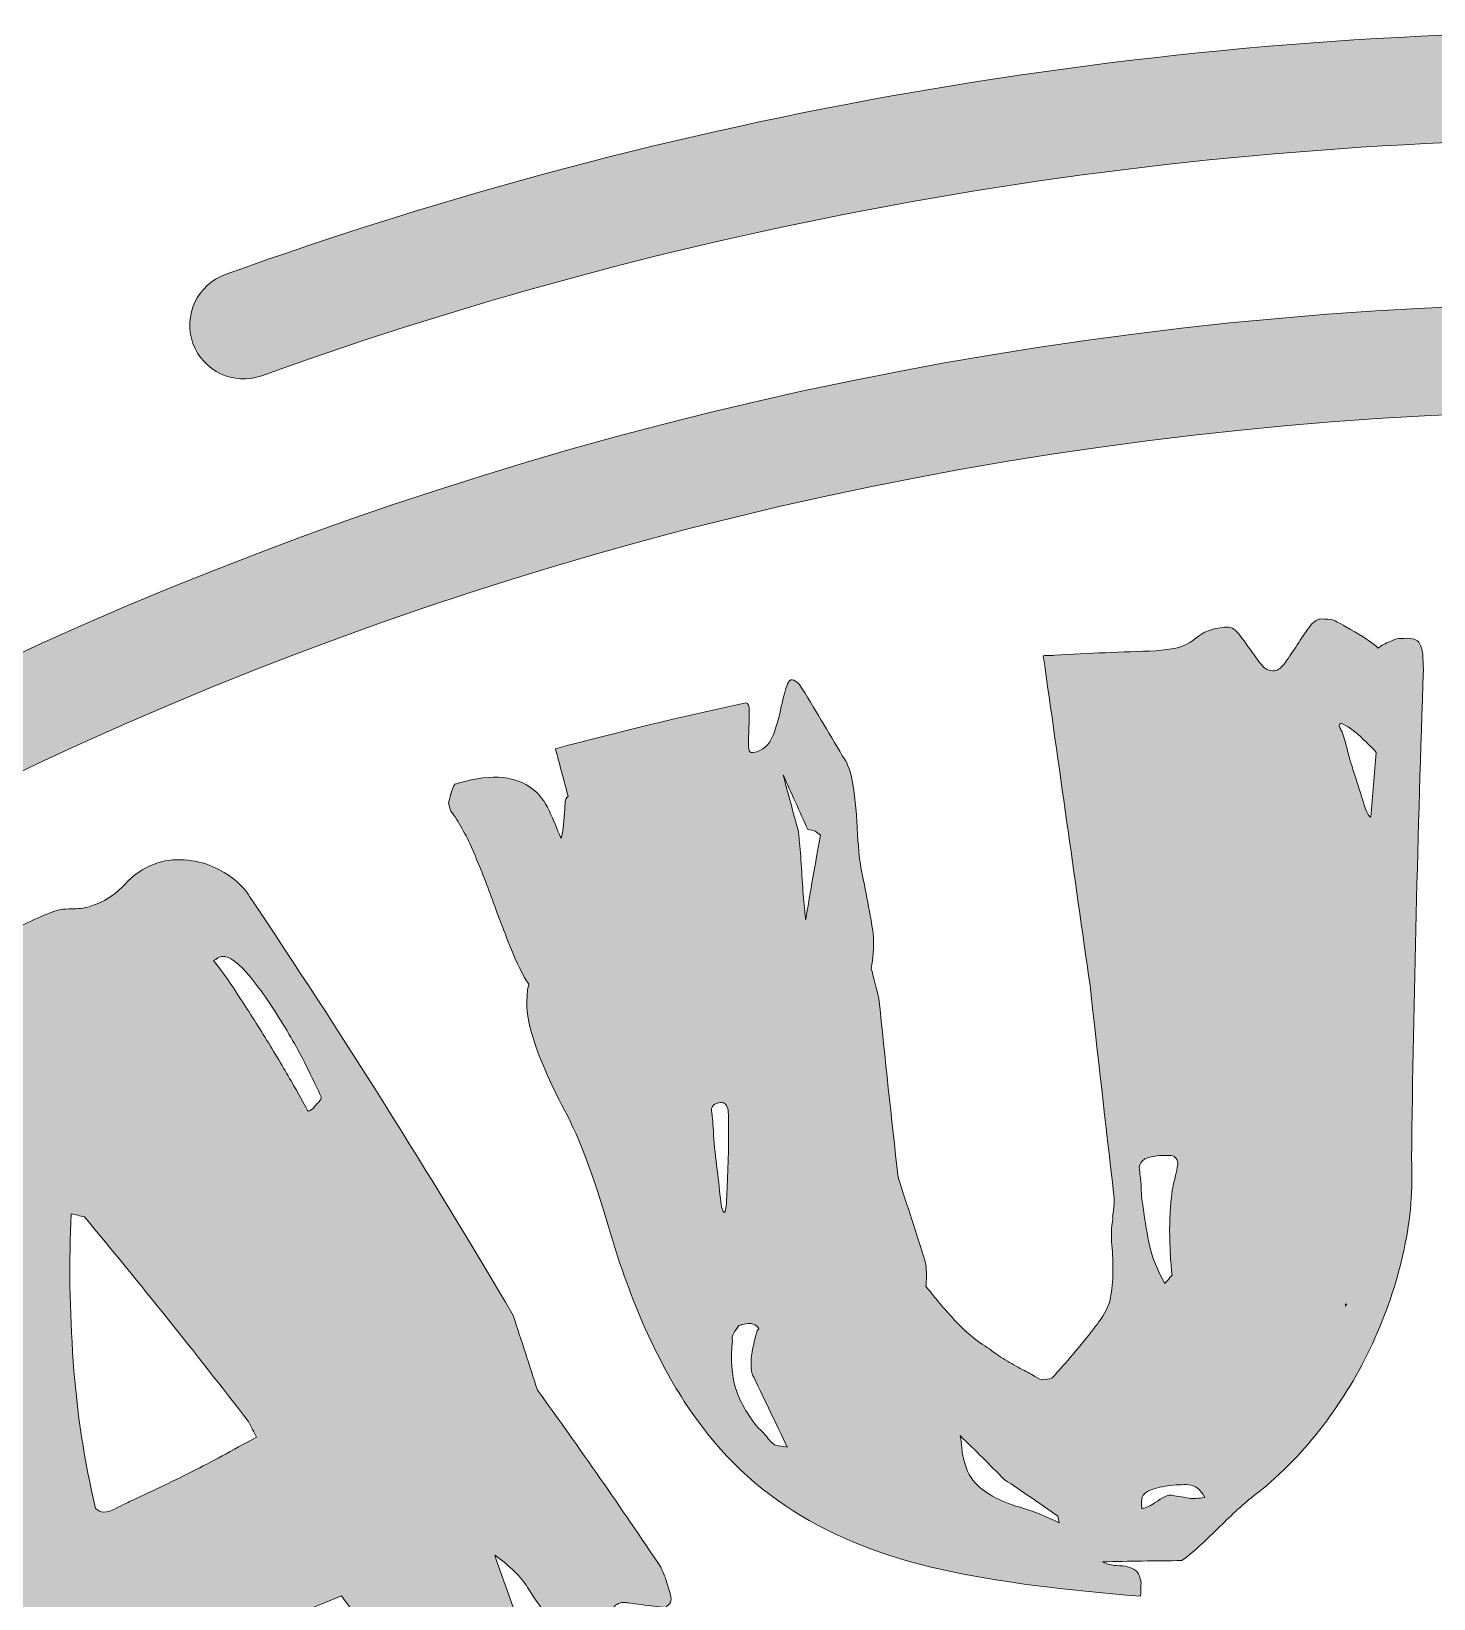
# Model space of a CAD drawing. Extents: x 15 to 185, y -185 to -15.
# Drawn here: x 67.31 to 96.12, y -47.59 to -15.4 of the extents above; entities that cross this region are included whole.
import ezdxf

# ---------------------------------------------------------------- set-up
doc = ezdxf.new("R2010")
doc.units = 0
doc.header["$MEASUREMENT"] = 0
doc.layers.add('Layer 1', color=7, linetype='Continuous', lineweight=0)

# ---------------------------------------------------------------- blocks, each defined once
blk = doc.blocks.new('Block_3')
at = {"layer": 'Layer 1', "true_color": 0x000000, "transparency": 33554687}
h = blk.add_hatch(color=18, dxfattribs=at)
h.dxf.hatch_style = 2
edge = h.paths.add_edge_path()
edge.add_spline(control_points=[(128.331, -22.541), (128.207, -22.541), (128.08, -22.519), (127.956, -22.475), (119.008, -19.248), (109.602, -17.612), (100.001, -17.612), (90.399, -17.612), (80.994, -19.248), (72.044, -22.475), (71.466, -22.679), (70.837, -22.384), (70.63, -21.811), (70.423, -21.236), (70.72, -20.604), (71.294, -20.397), (80.485, -17.083), (90.144, -15.403), (100.001, -15.403), (109.859, -15.403), (119.516, -17.083), (128.706, -20.397), (129.28, -20.604), (129.577, -21.236), (129.37, -21.811), (129.207, -22.261), (128.783, -22.541), (128.331, -22.541)], knot_values=[0, 0, 0, 0, 1, 1, 1, 2, 2, 2, 3, 3, 3, 4, 4, 4, 5, 5, 5, 6, 6, 6, 7, 7, 7, 8, 8, 8, 9, 9, 9, 9], degree=3, periodic=0)
at = {"layer": 'Layer 1'}
blk.add_open_spline([(128.331, -22.541), (128.207, -22.541), (128.08, -22.519), (127.956, -22.475), (119.008, -19.248), (109.602, -17.612), (100.001, -17.612), (90.399, -17.612), (80.994, -19.248), (72.044, -22.475), (71.466, -22.679), (70.837, -22.384), (70.63, -21.811), (70.423, -21.236), (70.72, -20.604), (71.294, -20.397), (80.485, -17.083), (90.144, -15.403), (100.001, -15.403), (109.859, -15.403), (119.516, -17.083), (128.706, -20.397), (129.28, -20.604), (129.577, -21.236), (129.37, -21.811), (129.207, -22.261), (128.783, -22.541), (128.331, -22.541)], degree=3, knots=[0, 0, 0, 0, 1, 1, 1, 2, 2, 2, 3, 3, 3, 4, 4, 4, 5, 5, 5, 6, 6, 6, 7, 7, 7, 8, 8, 8, 9, 9, 9, 9], dxfattribs=at)
blk = doc.blocks.new('Block_2')
at = {"layer": 'Layer 1'}
blk.add_blockref('Block_3', (0, 0), dxfattribs=at)
blk = doc.blocks.new('Block_1')
at = {"layer": 'Layer 1', "true_color": 0x000000, "transparency": 33554687}
h = blk.add_hatch(color=18, dxfattribs=at)
h.dxf.hatch_style = 2
edge = h.paths.add_edge_path()
edge.add_spline(control_points=[(100.001, -23.193), (57.647, -23.193), (23.191, -57.649), (23.191, -100.001), (23.191, -142.353), (57.647, -176.809), (100.001, -176.809), (142.354, -176.809), (176.81, -142.353), (176.81, -100.001), (176.81, -57.649), (142.354, -23.193), (100.001, -23.193)], knot_values=[0, 0, 0, 0, 1, 1, 1, 2, 2, 2, 3, 3, 3, 4, 4, 4, 4], degree=3, periodic=0)
edge = h.paths.add_edge_path()
edge.add_spline(control_points=[(100.001, -179.018), (56.43, -179.018), (20.982, -143.571), (20.982, -100.001), (20.982, -56.43), (56.43, -20.983), (100.001, -20.983), (143.571, -20.983), (179.019, -56.43), (179.019, -100.001), (179.019, -143.571), (143.571, -179.018), (100.001, -179.018)], knot_values=[0, 0, 0, 0, 1, 1, 1, 2, 2, 2, 3, 3, 3, 4, 4, 4, 4], degree=3, periodic=0)
at = {"layer": 'Layer 1'}
for points in [[(100.001, -179.018), (56.43, -179.018), (20.982, -143.571), (20.982, -100.001), (20.982, -56.43), (56.43, -20.983), (100.001, -20.983), (143.571, -20.983), (179.019, -56.43), (179.019, -100.001), (179.019, -143.571), (143.571, -179.018), (100.001, -179.018)], [(100.001, -23.193), (57.647, -23.193), (23.191, -57.649), (23.191, -100.001), (23.191, -142.353), (57.647, -176.809), (100.001, -176.809), (142.354, -176.809), (176.81, -142.353), (176.81, -100.001), (176.81, -57.649), (142.354, -23.193), (100.001, -23.193)]]:
    blk.add_open_spline(points, degree=3, knots=[0, 0, 0, 0, 1, 1, 1, 2, 2, 2, 3, 3, 3, 4, 4, 4, 4], dxfattribs=at)
blk.add_blockref('Block_2', (0, 0), dxfattribs=at)
blk = doc.blocks.new('Block_6')
at = {"layer": 'Layer 1', "true_color": 0x000000, "transparency": 33554687}
h = blk.add_hatch(color=18, dxfattribs=at)
h.dxf.hatch_style = 2
edge = h.paths.add_edge_path()
edge.add_spline(control_points=[(94.208, -29.608), (94.198, -29.625), (94.189, -29.641), (94.179, -29.658), (94.18, -29.674), (94.193, -29.706), (94.218, -29.752), (94.242, -29.782), (94.277, -29.888), (94.323, -30.069), (94.368, -30.251), (94.426, -30.447), (94.495, -30.659), (94.564, -30.871), (94.625, -31.067), (94.681, -31.248), (94.736, -31.429), (94.785, -31.526), (94.829, -31.539), (94.866, -31.096), (94.903, -30.653), (94.941, -30.209), (94.871, -30.134), (94.766, -30.028), (94.624, -29.893), (94.483, -29.758), (94.345, -29.663), (94.208, -29.608)], knot_values=[0, 0, 0, 0, 1, 1, 1, 2, 2, 2, 3, 3, 3, 4, 4, 4, 5, 5, 5, 6, 6, 6, 7, 7, 7, 8, 8, 8, 9, 9, 9, 9], degree=3, periodic=0)
edge = h.paths.add_edge_path()
edge.add_spline(control_points=[(94.308, -41.541), (94.309, -41.557), (94.311, -41.573), (94.312, -41.589), (94.311, -41.581), (94.311, -41.573), (94.31, -41.565), (94.329, -41.564), (94.337, -41.555), (94.336, -41.539), (94.327, -41.54), (94.318, -41.541), (94.308, -41.541)], knot_values=[0, 0, 0, 0, 1, 1, 1, 2, 2, 2, 3, 3, 3, 4, 4, 4, 4], degree=3, periodic=0)
edge = h.paths.add_edge_path()
edge.add_spline(control_points=[(90.594, -41.114), (90.644, -41.059), (90.695, -41.004), (90.746, -40.949), (90.738, -40.886), (90.727, -40.774), (90.717, -40.614), (90.706, -40.454), (90.699, -40.289), (90.697, -40.12), (90.695, -39.951), (90.698, -39.789), (90.708, -39.635), (90.718, -39.48), (90.728, -39.37), (90.739, -39.304), (90.735, -39.272), (90.755, -39.161), (90.801, -38.969), (90.846, -38.779), (90.868, -38.667), (90.864, -38.635), (90.852, -38.54), (90.795, -38.49), (90.695, -38.487), (90.594, -38.483), (90.506, -38.487), (90.427, -38.497), (90.348, -38.507), (90.276, -38.525), (90.209, -38.549), (90.142, -38.574), (90.096, -38.637), (90.069, -38.737), (90.077, -38.793), (90.085, -38.848), (90.092, -38.904), (90.103, -38.984), (90.109, -39.064), (90.11, -39.144), (90.111, -39.225), (90.117, -39.305), (90.127, -39.384), (90.135, -39.439), (90.142, -39.495), (90.15, -39.55), (90.191, -39.851), (90.237, -40.12), (90.288, -40.355), (90.339, -40.591), (90.442, -40.843), (90.594, -41.114)], knot_values=[0, 0, 0, 0, 1, 1, 1, 2, 2, 2, 3, 3, 3, 4, 4, 4, 5, 5, 5, 6, 6, 6, 7, 7, 7, 8, 8, 8, 9, 9, 9, 10, 10, 10, 11, 11, 11, 12, 12, 12, 13, 13, 13, 14, 14, 14, 15, 15, 15, 16, 16, 16, 17, 17, 17, 17], degree=3, periodic=0)
edge = h.paths.add_edge_path()
edge.add_spline(control_points=[(90.654, -45.273), (90.511, -45.293), (90.379, -45.328), (90.259, -45.377), (90.139, -45.428), (90.094, -45.547), (90.122, -45.737), (90.139, -45.735), (90.174, -45.726), (90.226, -45.71), (90.278, -45.694), (90.313, -45.677), (90.327, -45.659), (90.361, -45.638), (90.419, -45.601), (90.502, -45.549), (90.585, -45.497), (90.644, -45.468), (90.681, -45.463), (90.697, -45.46), (90.787, -45.472), (90.944, -45.5), (91.102, -45.527), (91.197, -45.539), (91.233, -45.534), (91.296, -45.526), (91.358, -45.518), (91.42, -45.51), (91.327, -45.344), (91.215, -45.258), (91.087, -45.25), (90.959, -45.243), (90.814, -45.25), (90.654, -45.273)], knot_values=[0, 0, 0, 0, 1, 1, 1, 2, 2, 2, 3, 3, 3, 4, 4, 4, 5, 5, 5, 6, 6, 6, 7, 7, 7, 8, 8, 8, 9, 9, 9, 10, 10, 10, 11, 11, 11, 11], degree=3, periodic=0)
edge = h.paths.add_edge_path()
edge.add_spline(control_points=[(86.393, -44.241), (86.399, -44.272), (86.407, -44.336), (86.417, -44.432), (86.426, -44.528), (86.435, -44.591), (86.441, -44.623), (86.495, -44.89), (86.581, -45.084), (86.698, -45.208), (86.816, -45.331), (86.956, -45.435), (87.12, -45.517), (87.284, -45.6), (87.477, -45.673), (87.701, -45.738), (87.923, -45.803), (88.166, -45.901), (88.426, -46.035), (88.418, -45.987), (88.409, -45.94), (88.401, -45.893), (88.038, -45.639), (87.67, -45.389), (87.298, -45.141), (87, -44.839), (86.698, -44.539), (86.393, -44.241)], knot_values=[0, 0, 0, 0, 1, 1, 1, 2, 2, 2, 3, 3, 3, 4, 4, 4, 5, 5, 5, 6, 6, 6, 7, 7, 7, 8, 8, 8, 9, 9, 9, 9], degree=3, periodic=0)
edge = h.paths.add_edge_path()
edge.add_spline(control_points=[(82.755, -30.673), (82.86, -31.06), (82.964, -31.447), (83.068, -31.834), (83.071, -31.85), (83.081, -31.95), (83.098, -32.135), (83.114, -32.319), (83.129, -32.521), (83.142, -32.739), (83.155, -32.957), (83.17, -33.158), (83.188, -33.343), (83.205, -33.527), (83.215, -33.628), (83.219, -33.643), (83.315, -33.066), (83.416, -32.489), (83.521, -31.912), (83.462, -31.843), (83.375, -31.803), (83.261, -31.794), (83.094, -31.42), (82.925, -31.047), (82.755, -30.673)], knot_values=[0, 0, 0, 0, 1, 1, 1, 2, 2, 2, 3, 3, 3, 4, 4, 4, 5, 5, 5, 6, 6, 6, 7, 7, 7, 8, 8, 8, 8], degree=3, periodic=0)
edge = h.paths.add_edge_path()
edge.add_spline(control_points=[(81.43, -37.405), (81.309, -37.435), (81.263, -37.504), (81.29, -37.612), (81.298, -37.644), (81.308, -37.769), (81.322, -37.988), (81.334, -38.208), (81.357, -38.442), (81.388, -38.69), (81.42, -38.937), (81.445, -39.162), (81.465, -39.363), (81.485, -39.565), (81.515, -39.66), (81.554, -39.65), (81.573, -39.646), (81.588, -39.539), (81.597, -39.33), (81.607, -39.121), (81.615, -38.888), (81.624, -38.63), (81.633, -38.373), (81.636, -38.132), (81.635, -37.91), (81.632, -37.688), (81.628, -37.562), (81.62, -37.531), (81.593, -37.422), (81.53, -37.38), (81.43, -37.405)], knot_values=[0, 0, 0, 0, 1, 1, 1, 2, 2, 2, 3, 3, 3, 4, 4, 4, 5, 5, 5, 6, 6, 6, 7, 7, 7, 8, 8, 8, 9, 9, 9, 10, 10, 10, 10], degree=3, periodic=0)
edge = h.paths.add_edge_path()
edge.add_spline(control_points=[(82.254, -42.049), (82.208, -41.946), (82.1, -41.915), (81.93, -41.958), (81.902, -41.965), (81.874, -41.973), (81.846, -41.98), (81.727, -42.143), (81.684, -42.245), (81.715, -42.287), (81.677, -42.677), (81.699, -43.003), (81.778, -43.263), (81.857, -43.524), (82.013, -43.797), (82.243, -44.084), (82.292, -44.121), (82.353, -44.184), (82.424, -44.273), (82.495, -44.363), (82.553, -44.417), (82.598, -44.439), (82.679, -44.452), (82.759, -44.464), (82.84, -44.477), (82.612, -43.998), (82.382, -43.52), (82.15, -43.042), (82.124, -43.016), (82.107, -42.95), (82.099, -42.845), (82.092, -42.739), (82.098, -42.63), (82.119, -42.517), (82.139, -42.405), (82.163, -42.299), (82.188, -42.202), (82.213, -42.105), (82.235, -42.054), (82.254, -42.049)], knot_values=[0, 0, 0, 0, 1, 1, 1, 2, 2, 2, 3, 3, 3, 4, 4, 4, 5, 5, 5, 6, 6, 6, 7, 7, 7, 8, 8, 8, 9, 9, 9, 10, 10, 10, 11, 11, 11, 12, 12, 12, 13, 13, 13, 13], degree=3, periodic=0)
edge = h.paths.add_edge_path()
edge.add_spline(control_points=[(84.567, -34.641), (84.583, -34.719), (84.61, -34.836), (84.652, -34.991), (84.693, -35.146), (84.717, -35.239), (84.723, -35.27), (84.849, -36.494), (84.98, -37.716), (85.116, -38.938), (85.305, -39.512), (85.491, -40.087), (85.676, -40.662), (85.682, -40.694), (85.689, -40.754), (85.697, -40.842), (85.704, -40.93), (85.702, -41.041), (85.689, -41.174), (85.876, -41.414), (86.074, -41.648), (86.285, -41.876), (86.495, -42.104), (86.732, -42.3), (86.993, -42.462), (87.061, -42.515), (87.154, -42.579), (87.274, -42.655), (87.393, -42.731), (87.511, -42.799), (87.627, -42.86), (87.742, -42.921), (87.844, -42.976), (87.928, -43.026), (88.013, -43.076), (88.064, -43.1), (88.083, -43.097), (88.148, -43.086), (88.212, -43.075), (88.277, -43.064), (88.293, -43.045), (88.356, -42.974), (88.468, -42.849), (88.581, -42.726), (88.717, -42.565), (88.877, -42.37), (89.036, -42.174), (89.156, -42.022), (89.236, -41.913), (89.364, -41.748), (89.446, -41.582), (89.479, -41.415), (89.512, -41.249), (89.529, -41.072), (89.531, -40.886), (89.533, -40.7), (89.525, -40.515), (89.508, -40.331), (89.49, -40.148), (89.499, -39.964), (89.531, -39.782), (89.529, -39.766), (89.527, -39.75), (89.525, -39.734), (89.56, -39.568), (89.566, -39.405), (89.543, -39.247), (89.38, -37.831), (89.219, -36.415), (89.06, -34.999), (88.74, -32.741), (88.42, -30.483), (88.1, -28.224), (88.144, -28.218), (88.183, -28.217), (88.219, -28.22), (88.253, -28.223), (88.293, -28.221), (88.339, -28.215), (89.029, -28.176), (89.72, -28.146), (90.41, -28.124), (90.488, -28.115), (90.567, -28.106), (90.645, -28.098), (90.891, -28.07), (91.087, -27.994), (91.233, -27.866), (91.379, -27.738), (91.576, -27.662), (91.824, -27.638), (91.937, -27.626), (92.031, -27.671), (92.109, -27.768), (92.186, -27.865), (92.264, -27.97), (92.342, -28.084), (92.421, -28.197), (92.498, -28.303), (92.574, -28.401), (92.65, -28.498), (92.743, -28.542), (92.854, -28.533), (92.921, -28.527), (92.995, -28.469), (93.076, -28.358), (93.156, -28.247), (93.236, -28.128), (93.318, -28.001), (93.397, -27.874), (93.479, -27.756), (93.561, -27.645), (93.642, -27.534), (93.718, -27.477), (93.786, -27.472), (93.832, -27.469), (93.91, -27.471), (94.025, -27.479), (94.095, -27.506), (94.254, -27.591), (94.501, -27.735), (94.747, -27.88), (94.906, -27.991), (94.978, -28.067), (95.02, -28.032), (95.091, -27.992), (95.19, -27.946), (95.289, -27.901), (95.36, -27.877), (95.405, -27.874), (95.439, -27.872), (95.473, -27.87), (95.506, -27.869), (95.686, -27.859), (95.794, -27.894), (95.832, -27.972), (95.87, -28.051), (95.891, -28.129), (95.895, -28.209), (95.9, -28.305), (95.904, -28.401), (95.909, -28.497), (95.794, -31.852), (95.712, -35.206), (95.664, -38.56), (95.7, -39.167), (95.647, -39.783), (95.514, -40.409), (95.38, -41.035), (95.178, -41.645), (94.913, -42.242), (94.647, -42.839), (94.317, -43.402), (93.924, -43.935), (93.531, -44.468), (93.087, -44.937), (92.592, -45.346), (92.393, -45.497), (92.228, -45.633), (92.099, -45.753), (91.969, -45.873), (91.849, -45.988), (91.737, -46.099), (91.626, -46.209), (91.511, -46.321), (91.392, -46.433), (91.273, -46.546), (91.124, -46.67), (90.948, -46.808), (90.406, -46.81), (89.864, -46.818), (89.32, -46.834), (89.417, -46.882), (89.511, -46.908), (89.601, -46.91), (89.69, -46.912), (89.767, -46.92), (89.832, -46.935), (89.896, -46.949), (89.954, -46.977), (90.005, -47.017), (90.055, -47.058), (90.091, -47.142), (90.11, -47.268), (90.106, -47.358), (90.102, -47.448), (90.098, -47.537), (88.543, -47.418), (87.184, -47.249), (86.016, -46.991), (84.849, -46.733), (83.829, -46.339), (82.958, -45.784), (82.086, -45.231), (81.337, -44.487), (80.724, -43.537), (80.109, -42.587), (79.579, -41.378), (79.152, -39.902), (78.868, -38.917), (78.574, -38.136), (78.265, -37.559), (77.956, -36.982), (77.729, -36.456), (77.589, -35.98), (77.48, -35.612), (77.459, -35.276), (77.528, -34.972), (77.408, -34.791), (77.285, -34.543), (77.159, -34.23), (77.033, -33.916), (76.907, -33.587), (76.783, -33.239), (76.657, -32.893), (76.523, -32.552), (76.378, -32.219), (76.232, -31.886), (76.082, -31.618), (75.927, -31.414), (75.911, -31.36), (75.895, -31.306), (75.879, -31.253), (75.891, -31.216), (75.908, -31.152), (75.929, -31.062), (75.95, -30.973), (75.978, -30.907), (76.013, -30.863), (76.034, -30.856), (76.056, -30.85), (76.078, -30.843), (76.449, -30.735), (76.757, -30.697), (77.002, -30.728), (77.247, -30.759), (77.444, -30.833), (77.593, -30.95), (77.743, -31.067), (77.859, -31.217), (77.945, -31.401), (78.03, -31.586), (78.111, -31.775), (78.186, -31.97), (78.204, -31.949), (78.219, -31.895), (78.23, -31.809), (78.241, -31.723), (78.251, -31.629), (78.258, -31.528), (78.266, -31.426), (78.271, -31.338), (78.274, -31.263), (78.276, -31.188), (78.298, -31.136), (78.337, -31.109), (78.251, -30.784), (78.164, -30.46), (78.077, -30.135), (79.375, -29.789), (80.679, -29.475), (81.988, -29.192), (82.037, -29.198), (82.061, -29.255), (82.06, -29.361), (82.061, -29.467), (82.057, -29.587), (82.051, -29.719), (82.046, -29.851), (82.042, -29.971), (82.042, -30.077), (82.042, -30.184), (82.076, -30.23), (82.142, -30.215), (82.34, -30.172), (82.474, -30.054), (82.548, -29.858), (82.621, -29.663), (82.678, -29.467), (82.718, -29.271), (82.758, -29.074), (82.802, -28.919), (82.847, -28.803), (82.893, -28.687), (82.975, -28.691), (83.094, -28.814), (83.39, -29.301), (83.682, -29.79), (83.971, -30.28), (84.061, -30.393), (84.126, -30.552), (84.166, -30.756), (84.224, -31.054), (84.261, -31.389), (84.278, -31.761), (84.295, -32.133), (84.321, -32.405), (84.354, -32.578), (84.401, -32.814), (84.447, -33.049), (84.493, -33.285), (84.546, -33.552), (84.583, -33.769), (84.605, -33.936), (84.627, -34.102), (84.614, -34.338), (84.567, -34.641)], knot_values=[0, 0, 0, 0, 1, 1, 1, 2, 2, 2, 3, 3, 3, 4, 4, 4, 5, 5, 5, 6, 6, 6, 7, 7, 7, 8, 8, 8, 9, 9, 9, 10, 10, 10, 11, 11, 11, 12, 12, 12, 13, 13, 13, 14, 14, 14, 15, 15, 15, 16, 16, 16, 17, 17, 17, 18, 18, 18, 19, 19, 19, 20, 20, 20, 21, 21, 21, 22, 22, 22, 23, 23, 23, 24, 24, 24, 25, 25, 25, 26, 26, 26, 27, 27, 27, 28, 28, 28, 29, 29, 29, 30, 30, 30, 31, 31, 31, 32, 32, 32, 33, 33, 33, 34, 34, 34, 35, 35, 35, 36, 36, 36, 37, 37, 37, 38, 38, 38, 39, 39, 39, 40, 40, 40, 41, 41, 41, 42, 42, 42, 43, 43, 43, 44, 44, 44, 45, 45, 45, 46, 46, 46, 47, 47, 47, 48, 48, 48, 49, 49, 49, 50, 50, 50, 51, 51, 51, 52, 52, 52, 53, 53, 53, 54, 54, 54, 55, 55, 55, 56, 56, 56, 57, 57, 57, 58, 58, 58, 59, 59, 59, 60, 60, 60, 61, 61, 61, 62, 62, 62, 63, 63, 63, 64, 64, 64, 65, 65, 65, 66, 66, 66, 67, 67, 67, 68, 68, 68, 69, 69, 69, 70, 70, 70, 71, 71, 71, 72, 72, 72, 73, 73, 73, 74, 74, 74, 75, 75, 75, 76, 76, 76, 77, 77, 77, 78, 78, 78, 79, 79, 79, 80, 80, 80, 81, 81, 81, 82, 82, 82, 83, 83, 83, 84, 84, 84, 85, 85, 85, 86, 86, 86, 87, 87, 87, 88, 88, 88, 89, 89, 89, 90, 90, 90, 91, 91, 91, 92, 92, 92, 93, 93, 93, 94, 94, 94, 95, 95, 95, 96, 96, 96, 97, 97, 97, 98, 98, 98, 99, 99, 99, 100, 100, 100, 101, 101, 101, 102, 102, 102, 102], degree=3, periodic=0)
h = blk.add_hatch(color=18, dxfattribs=at)
h.dxf.hatch_style = 2
edge = h.paths.add_edge_path()
edge.add_spline(control_points=[(71.531, -35.152), (71.72, -35.441), (71.914, -35.745), (72.112, -36.064), (72.311, -36.384), (72.488, -36.681), (72.646, -36.956), (72.802, -37.231), (72.915, -37.433), (72.986, -37.561), (72.996, -37.591), (73.036, -37.577), (73.106, -37.517), (73.135, -37.473), (73.171, -37.43), (73.213, -37.39), (73.255, -37.349), (73.272, -37.313), (73.261, -37.283), (73.24, -37.223), (73.147, -37.027), (72.982, -36.694), (72.817, -36.363), (72.624, -36.019), (72.404, -35.665), (72.182, -35.31), (71.959, -35), (71.732, -34.733), (71.504, -34.467), (71.316, -34.361), (71.169, -34.415), (71.148, -34.423), (71.128, -34.435), (71.111, -34.45), (71.092, -34.466), (71.073, -34.477), (71.052, -34.485), (71.182, -34.641), (71.341, -34.864), (71.531, -35.152)], knot_values=[0, 0, 0, 0, 1, 1, 1, 2, 2, 2, 3, 3, 3, 4, 4, 4, 5, 5, 5, 6, 6, 6, 7, 7, 7, 8, 8, 8, 9, 9, 9, 10, 10, 10, 11, 11, 11, 12, 12, 12, 13, 13, 13, 13], degree=3, periodic=0)
edge = h.paths.add_edge_path()
edge.add_spline(control_points=[(69.032, -45.745), (69.208, -45.654), (69.324, -45.596), (69.379, -45.571), (69.849, -45.355), (70.266, -45.156), (70.63, -44.971), (70.993, -44.787), (71.427, -44.553), (71.936, -44.273), (71.881, -44.166), (71.826, -44.059), (71.77, -43.952), (70.676, -42.533), (69.552, -41.132), (68.4, -39.748), (68.309, -39.727), (68.218, -39.705), (68.127, -39.684), (68.081, -40.648), (68.096, -41.66), (68.17, -42.718), (68.244, -43.776), (68.401, -44.781), (68.63, -45.735), (68.722, -45.834), (68.855, -45.836), (69.032, -45.745)], knot_values=[0, 0, 0, 0, 1, 1, 1, 2, 2, 2, 3, 3, 3, 4, 4, 4, 5, 5, 5, 6, 6, 6, 7, 7, 7, 8, 8, 8, 9, 9, 9, 9], degree=3, periodic=0)
edge = h.paths.add_edge_path()
edge.add_spline(control_points=[(65.267, -48.221), (65.6, -48.96), (65.935, -49.698), (66.272, -50.435), (66.299, -50.484), (66.326, -50.534), (66.353, -50.583), (66.403, -50.555), (66.454, -50.528), (66.505, -50.5), (66.538, -50.482), (66.526, -50.37), (66.47, -50.164), (66.413, -49.958), (66.355, -49.799), (66.294, -49.686), (66.272, -49.643), (66.249, -49.601), (66.226, -49.559), (66.188, -49.488), (66.151, -49.409), (66.113, -49.32), (66.076, -49.23), (66.032, -49.136), (65.978, -49.038), (65.937, -48.96), (65.895, -48.882), (65.853, -48.805), (65.826, -48.756), (65.8, -48.706), (65.773, -48.657), (65.728, -48.572), (65.674, -48.483), (65.612, -48.389), (65.55, -48.296), (65.5, -48.213), (65.462, -48.143), (65.432, -48.086), (65.401, -48.03), (65.371, -47.974), (65.336, -48.056), (65.302, -48.139), (65.267, -48.221)], knot_values=[0, 0, 0, 0, 1, 1, 1, 2, 2, 2, 3, 3, 3, 4, 4, 4, 5, 5, 5, 6, 6, 6, 7, 7, 7, 8, 8, 8, 9, 9, 9, 10, 10, 10, 11, 11, 11, 12, 12, 12, 13, 13, 13, 14, 14, 14, 14], degree=3, periodic=0)
edge = h.paths.add_edge_path()
edge.add_spline(control_points=[(66.932, -52.979), (66.86, -52.928), (66.801, -52.897), (66.753, -52.887), (66.724, -52.894), (66.696, -52.9), (66.668, -52.907), (66.651, -52.916), (66.623, -52.942), (66.583, -52.983), (66.419, -53.185), (66.257, -53.389), (66.096, -53.593), (66.016, -53.454), (65.936, -53.316), (65.856, -53.177), (65.607, -52.748), (65.413, -52.301), (65.277, -51.834), (65.14, -51.368), (65.02, -50.897), (64.918, -50.421), (64.816, -49.945), (64.708, -49.473), (64.593, -49.004), (64.479, -48.537), (64.315, -48.087), (64.099, -47.658), (64.043, -47.432), (63.968, -47.089), (63.878, -46.627), (63.786, -46.166), (63.684, -45.647), (63.573, -45.07), (63.462, -44.493), (63.353, -43.878), (63.247, -43.227), (63.142, -42.575), (63.042, -41.958), (62.947, -41.376), (62.851, -40.793), (62.771, -40.267), (62.704, -39.797), (62.637, -39.328), (62.583, -38.977), (62.542, -38.747), (62.517, -38.651), (62.499, -38.477), (62.485, -38.224), (62.47, -37.971), (62.461, -37.702), (62.458, -37.416), (62.454, -37.132), (62.453, -36.86), (62.453, -36.6), (62.452, -36.341), (62.456, -36.166), (62.462, -36.073), (62.482, -36.063), (62.515, -36.038), (62.56, -35.998), (62.604, -35.959), (62.638, -35.933), (62.659, -35.923), (62.803, -35.852), (62.941, -35.843), (63.069, -35.897), (63.198, -35.95), (63.312, -36.029), (63.412, -36.131), (63.512, -36.234), (63.595, -36.341), (63.661, -36.451), (63.727, -36.562), (63.77, -36.638), (63.791, -36.682), (63.832, -36.662), (63.873, -36.642), (63.914, -36.623), (63.975, -36.593), (64.051, -36.5), (64.14, -36.343), (64.23, -36.185), (64.339, -36.002), (64.468, -35.791), (64.598, -35.581), (64.741, -35.374), (64.901, -35.169), (65.06, -34.965), (65.238, -34.801), (65.435, -34.678), (65.555, -34.607), (65.705, -34.519), (65.885, -34.413), (66.064, -34.308), (66.263, -34.201), (66.478, -34.091), (66.694, -33.981), (66.899, -33.877), (67.094, -33.777), (67.29, -33.678), (67.462, -33.598), (67.611, -33.537), (67.76, -33.476), (67.876, -33.441), (67.96, -33.433), (68.044, -33.425), (68.117, -33.421), (68.179, -33.422), (68.24, -33.423), (68.307, -33.418), (68.376, -33.407), (68.447, -33.397), (68.534, -33.37), (68.641, -33.328), (68.875, -33.235), (69.073, -33.097), (69.237, -32.914), (69.399, -32.731), (69.599, -32.593), (69.835, -32.504), (70.029, -32.431), (70.233, -32.402), (70.446, -32.417), (70.66, -32.432), (70.853, -32.476), (71.025, -32.55), (71.198, -32.623), (71.352, -32.717), (71.49, -32.829), (71.627, -32.942), (71.727, -33.055), (71.792, -33.167), (73.688, -35.993), (75.495, -38.863), (77.211, -41.774), (77.377, -42.284), (77.542, -42.795), (77.707, -43.305), (78.576, -44.504), (79.421, -45.717), (80.241, -46.941), (80.305, -47.089), (80.341, -47.178), (80.35, -47.208), (80.38, -47.308), (80.411, -47.408), (80.441, -47.507), (80.478, -47.63), (80.438, -47.718), (80.321, -47.769), (80.242, -47.76), (80.105, -47.743), (79.909, -47.72), (79.711, -47.698), (79.582, -47.68), (79.52, -47.666), (79.463, -47.668), (79.425, -47.671), (79.408, -47.676), (79.304, -47.71), (79.247, -47.77), (79.238, -47.857), (79.226, -47.945), (79.236, -48.026), (79.26, -48.102), (79.294, -48.209), (79.359, -48.276), (79.453, -48.305), (79.548, -48.334), (79.647, -48.365), (79.752, -48.399), (79.857, -48.433), (79.959, -48.472), (80.058, -48.516), (80.157, -48.561), (80.226, -48.653), (80.269, -48.79), (80.279, -48.82), (80.284, -48.853), (80.285, -48.886), (80.286, -48.919), (80.289, -48.943), (80.294, -48.958), (80.229, -48.929), (80.089, -48.884), (79.874, -48.826), (79.659, -48.768), (79.52, -48.733), (79.459, -48.719), (78.997, -48.633), (78.657, -48.524), (78.438, -48.386), (78.218, -48.249), (78.041, -48.098), (77.908, -47.932), (77.773, -47.767), (77.64, -47.576), (77.506, -47.36), (77.372, -47.143), (77.148, -46.921), (76.829, -46.693), (77.117, -47.508), (77.406, -48.323), (77.694, -49.138), (77.647, -49.384), (77.602, -49.629), (77.558, -49.875), (77.54, -49.932), (77.424, -49.939), (77.21, -49.899), (76.995, -49.858), (76.749, -49.8), (76.47, -49.725), (76.192, -49.65), (75.918, -49.579), (75.649, -49.512), (75.379, -49.445), (75.178, -49.421), (75.048, -49.438), (74.597, -48.799), (74.141, -48.162), (73.68, -47.529), (72.439, -48.034), (71.21, -48.575), (69.994, -49.154), (69.701, -49.293), (69.571, -49.548), (69.604, -49.915), (69.636, -50.283), (69.715, -50.686), (69.839, -51.124), (69.962, -51.563), (70.07, -51.997), (70.162, -52.425), (70.253, -52.853), (70.215, -53.199), (70.048, -53.464), (69.636, -53.189), (69.22, -52.918), (68.8, -52.65), (68.737, -52.611), (68.659, -52.552), (68.567, -52.474), (68.474, -52.396), (68.421, -52.344), (68.405, -52.315), (68.383, -52.273), (68.35, -52.141), (68.307, -51.919), (68.263, -51.698), (68.227, -51.558), (68.198, -51.502), (68.192, -51.451), (68.14, -51.36), (68.041, -51.231), (67.941, -51.103), (67.877, -51.01), (67.847, -50.953), (67.805, -50.975), (67.763, -50.997), (67.722, -51.019), (67.729, -51.033), (67.738, -51.111), (67.748, -51.25), (67.758, -51.39), (67.779, -51.56), (67.812, -51.76), (67.843, -51.96), (67.879, -52.115), (67.915, -52.222), (67.921, -52.273), (67.961, -52.406), (68.034, -52.621), (68.108, -52.837), (68.193, -53.063), (68.291, -53.302), (68.388, -53.54), (68.473, -53.766), (68.549, -53.981), (68.623, -54.195), (68.665, -54.328), (68.672, -54.379), (68.687, -54.406), (68.705, -54.488), (68.727, -54.622), (68.749, -54.756), (68.751, -54.845), (68.736, -54.89), (68.705, -54.871), (68.639, -54.816), (68.539, -54.725), (68.437, -54.634), (68.371, -54.579), (68.34, -54.56), (68.278, -54.484), (68.191, -54.381), (68.079, -54.251), (67.965, -54.122), (67.843, -53.984), (67.71, -53.838), (67.577, -53.692), (67.451, -53.551), (67.334, -53.415), (67.216, -53.28), (67.133, -53.169), (67.087, -53.085), (67.055, -53.066), (67.004, -53.031), (66.932, -52.979)], knot_values=[0, 0, 0, 0, 1, 1, 1, 2, 2, 2, 3, 3, 3, 4, 4, 4, 5, 5, 5, 6, 6, 6, 7, 7, 7, 8, 8, 8, 9, 9, 9, 10, 10, 10, 11, 11, 11, 12, 12, 12, 13, 13, 13, 14, 14, 14, 15, 15, 15, 16, 16, 16, 17, 17, 17, 18, 18, 18, 19, 19, 19, 20, 20, 20, 21, 21, 21, 22, 22, 22, 23, 23, 23, 24, 24, 24, 25, 25, 25, 26, 26, 26, 27, 27, 27, 28, 28, 28, 29, 29, 29, 30, 30, 30, 31, 31, 31, 32, 32, 32, 33, 33, 33, 34, 34, 34, 35, 35, 35, 36, 36, 36, 37, 37, 37, 38, 38, 38, 39, 39, 39, 40, 40, 40, 41, 41, 41, 42, 42, 42, 43, 43, 43, 44, 44, 44, 45, 45, 45, 46, 46, 46, 47, 47, 47, 48, 48, 48, 49, 49, 49, 50, 50, 50, 51, 51, 51, 52, 52, 52, 53, 53, 53, 54, 54, 54, 55, 55, 55, 56, 56, 56, 57, 57, 57, 58, 58, 58, 59, 59, 59, 60, 60, 60, 61, 61, 61, 62, 62, 62, 63, 63, 63, 64, 64, 64, 65, 65, 65, 66, 66, 66, 67, 67, 67, 68, 68, 68, 69, 69, 69, 70, 70, 70, 71, 71, 71, 72, 72, 72, 73, 73, 73, 74, 74, 74, 75, 75, 75, 76, 76, 76, 77, 77, 77, 78, 78, 78, 79, 79, 79, 80, 80, 80, 81, 81, 81, 82, 82, 82, 83, 83, 83, 84, 84, 84, 85, 85, 85, 86, 86, 86, 87, 87, 87, 88, 88, 88, 89, 89, 89, 90, 90, 90, 91, 91, 91, 92, 92, 92, 93, 93, 93, 94, 94, 94, 95, 95, 95, 96, 96, 96, 97, 97, 97, 98, 98, 98, 99, 99, 99, 100, 100, 100, 101, 101, 101, 102, 102, 102, 103, 103, 103, 103], degree=3, periodic=0)
at = {"layer": 'Layer 1'}
for points, knots in [([(84.567, -34.641), (84.583, -34.719), (84.61, -34.836), (84.652, -34.991), (84.693, -35.146), (84.717, -35.239), (84.723, -35.27), (84.849, -36.494), (84.98, -37.716), (85.116, -38.938), (85.305, -39.512), (85.491, -40.087), (85.676, -40.662), (85.682, -40.694), (85.689, -40.754), (85.697, -40.842), (85.704, -40.93), (85.702, -41.041), (85.689, -41.174), (85.876, -41.414), (86.074, -41.648), (86.285, -41.876), (86.495, -42.104), (86.732, -42.3), (86.993, -42.462), (87.061, -42.515), (87.154, -42.579), (87.274, -42.655), (87.393, -42.731), (87.511, -42.799), (87.627, -42.86), (87.742, -42.921), (87.844, -42.976), (87.928, -43.026), (88.013, -43.076), (88.064, -43.1), (88.083, -43.097), (88.148, -43.086), (88.212, -43.075), (88.277, -43.064), (88.293, -43.045), (88.356, -42.974), (88.468, -42.849), (88.581, -42.726), (88.717, -42.565), (88.877, -42.37), (89.036, -42.174), (89.156, -42.022), (89.236, -41.913), (89.364, -41.748), (89.446, -41.582), (89.479, -41.415), (89.512, -41.249), (89.529, -41.072), (89.531, -40.886), (89.533, -40.7), (89.525, -40.515), (89.508, -40.331), (89.49, -40.148), (89.499, -39.964), (89.531, -39.782), (89.529, -39.766), (89.527, -39.75), (89.525, -39.734), (89.56, -39.568), (89.566, -39.405), (89.543, -39.247), (89.38, -37.831), (89.219, -36.415), (89.06, -34.999), (88.74, -32.741), (88.42, -30.483), (88.1, -28.224), (88.144, -28.218), (88.183, -28.217), (88.219, -28.22), (88.253, -28.223), (88.293, -28.221), (88.339, -28.215), (89.029, -28.176), (89.72, -28.146), (90.41, -28.124), (90.488, -28.115), (90.567, -28.106), (90.645, -28.098), (90.891, -28.07), (91.087, -27.994), (91.233, -27.866), (91.379, -27.738), (91.576, -27.662), (91.824, -27.638), (91.937, -27.626), (92.031, -27.671), (92.109, -27.768), (92.186, -27.865), (92.264, -27.97), (92.342, -28.084), (92.421, -28.197), (92.498, -28.303), (92.574, -28.401), (92.65, -28.498), (92.743, -28.542), (92.854, -28.533), (92.921, -28.527), (92.995, -28.469), (93.076, -28.358), (93.156, -28.247), (93.236, -28.128), (93.318, -28.001), (93.397, -27.874), (93.479, -27.756), (93.561, -27.645), (93.642, -27.534), (93.718, -27.477), (93.786, -27.472), (93.832, -27.469), (93.91, -27.471), (94.025, -27.479), (94.095, -27.506), (94.254, -27.591), (94.501, -27.735), (94.747, -27.88), (94.906, -27.991), (94.978, -28.067), (95.02, -28.032), (95.091, -27.992), (95.19, -27.946), (95.289, -27.901), (95.36, -27.877), (95.405, -27.874), (95.439, -27.872), (95.473, -27.87), (95.506, -27.869), (95.686, -27.859), (95.794, -27.894), (95.832, -27.972), (95.87, -28.051), (95.891, -28.129), (95.895, -28.209), (95.9, -28.305), (95.904, -28.401), (95.909, -28.497), (95.794, -31.852), (95.712, -35.206), (95.664, -38.56), (95.7, -39.167), (95.647, -39.783), (95.514, -40.409), (95.38, -41.035), (95.178, -41.645), (94.913, -42.242), (94.647, -42.839), (94.317, -43.402), (93.924, -43.935), (93.531, -44.468), (93.087, -44.937), (92.592, -45.346), (92.393, -45.497), (92.228, -45.633), (92.099, -45.753), (91.969, -45.873), (91.849, -45.988), (91.737, -46.099), (91.626, -46.209), (91.511, -46.321), (91.392, -46.433), (91.273, -46.546), (91.124, -46.67), (90.948, -46.808), (90.406, -46.81), (89.864, -46.818), (89.32, -46.834), (89.417, -46.882), (89.511, -46.908), (89.601, -46.91), (89.69, -46.912), (89.767, -46.92), (89.832, -46.935), (89.896, -46.949), (89.954, -46.977), (90.005, -47.017), (90.055, -47.058), (90.091, -47.142), (90.11, -47.268), (90.106, -47.358), (90.102, -47.448), (90.098, -47.537), (88.543, -47.418), (87.184, -47.249), (86.016, -46.991), (84.849, -46.733), (83.829, -46.339), (82.958, -45.784), (82.086, -45.231), (81.337, -44.487), (80.724, -43.537), (80.109, -42.587), (79.579, -41.378), (79.152, -39.902), (78.868, -38.917), (78.574, -38.136), (78.265, -37.559), (77.956, -36.982), (77.729, -36.456), (77.589, -35.98), (77.48, -35.612), (77.459, -35.276), (77.528, -34.972), (77.408, -34.791), (77.285, -34.543), (77.159, -34.23), (77.033, -33.916), (76.907, -33.587), (76.783, -33.239), (76.657, -32.893), (76.523, -32.552), (76.378, -32.219), (76.232, -31.886), (76.082, -31.618), (75.927, -31.414), (75.911, -31.36), (75.895, -31.306), (75.879, -31.253), (75.891, -31.216), (75.908, -31.152), (75.929, -31.062), (75.95, -30.973), (75.978, -30.907), (76.013, -30.863), (76.034, -30.856), (76.056, -30.85), (76.078, -30.843), (76.449, -30.735), (76.757, -30.697), (77.002, -30.728), (77.247, -30.759), (77.444, -30.833), (77.593, -30.95), (77.743, -31.067), (77.859, -31.217), (77.945, -31.401), (78.03, -31.586), (78.111, -31.775), (78.186, -31.97), (78.204, -31.949), (78.219, -31.895), (78.23, -31.809), (78.241, -31.723), (78.251, -31.629), (78.258, -31.528), (78.266, -31.426), (78.271, -31.338), (78.274, -31.263), (78.276, -31.188), (78.298, -31.136), (78.337, -31.109), (78.251, -30.784), (78.164, -30.46), (78.077, -30.135), (79.375, -29.789), (80.679, -29.475), (81.988, -29.192), (82.037, -29.198), (82.061, -29.255), (82.06, -29.361), (82.061, -29.467), (82.057, -29.587), (82.051, -29.719), (82.046, -29.851), (82.042, -29.971), (82.042, -30.077), (82.042, -30.184), (82.076, -30.23), (82.142, -30.215), (82.34, -30.172), (82.474, -30.054), (82.548, -29.858), (82.621, -29.663), (82.678, -29.467), (82.718, -29.271), (82.758, -29.074), (82.802, -28.919), (82.847, -28.803), (82.893, -28.687), (82.975, -28.691), (83.094, -28.814), (83.39, -29.301), (83.682, -29.79), (83.971, -30.28), (84.061, -30.393), (84.126, -30.552), (84.166, -30.756), (84.224, -31.054), (84.261, -31.389), (84.278, -31.761), (84.295, -32.133), (84.321, -32.405), (84.354, -32.578), (84.401, -32.814), (84.447, -33.049), (84.493, -33.285), (84.546, -33.552), (84.583, -33.769), (84.605, -33.936), (84.627, -34.102), (84.614, -34.338), (84.567, -34.641)], [0, 0, 0, 0, 1, 1, 1, 2, 2, 2, 3, 3, 3, 4, 4, 4, 5, 5, 5, 6, 6, 6, 7, 7, 7, 8, 8, 8, 9, 9, 9, 10, 10, 10, 11, 11, 11, 12, 12, 12, 13, 13, 13, 14, 14, 14, 15, 15, 15, 16, 16, 16, 17, 17, 17, 18, 18, 18, 19, 19, 19, 20, 20, 20, 21, 21, 21, 22, 22, 22, 23, 23, 23, 24, 24, 24, 25, 25, 25, 26, 26, 26, 27, 27, 27, 28, 28, 28, 29, 29, 29, 30, 30, 30, 31, 31, 31, 32, 32, 32, 33, 33, 33, 34, 34, 34, 35, 35, 35, 36, 36, 36, 37, 37, 37, 38, 38, 38, 39, 39, 39, 40, 40, 40, 41, 41, 41, 42, 42, 42, 43, 43, 43, 44, 44, 44, 45, 45, 45, 46, 46, 46, 47, 47, 47, 48, 48, 48, 49, 49, 49, 50, 50, 50, 51, 51, 51, 52, 52, 52, 53, 53, 53, 54, 54, 54, 55, 55, 55, 56, 56, 56, 57, 57, 57, 58, 58, 58, 59, 59, 59, 60, 60, 60, 61, 61, 61, 62, 62, 62, 63, 63, 63, 64, 64, 64, 65, 65, 65, 66, 66, 66, 67, 67, 67, 68, 68, 68, 69, 69, 69, 70, 70, 70, 71, 71, 71, 72, 72, 72, 73, 73, 73, 74, 74, 74, 75, 75, 75, 76, 76, 76, 77, 77, 77, 78, 78, 78, 79, 79, 79, 80, 80, 80, 81, 81, 81, 82, 82, 82, 83, 83, 83, 84, 84, 84, 85, 85, 85, 86, 86, 86, 87, 87, 87, 88, 88, 88, 89, 89, 89, 90, 90, 90, 91, 91, 91, 92, 92, 92, 93, 93, 93, 94, 94, 94, 95, 95, 95, 96, 96, 96, 97, 97, 97, 98, 98, 98, 99, 99, 99, 100, 100, 100, 101, 101, 101, 102, 102, 102, 102]), ([(94.208, -29.608), (94.198, -29.625), (94.189, -29.641), (94.179, -29.658), (94.18, -29.674), (94.193, -29.706), (94.218, -29.752), (94.242, -29.782), (94.277, -29.888), (94.323, -30.069), (94.368, -30.251), (94.426, -30.447), (94.495, -30.659), (94.564, -30.871), (94.625, -31.067), (94.681, -31.248), (94.736, -31.429), (94.785, -31.526), (94.829, -31.539), (94.866, -31.096), (94.903, -30.653), (94.941, -30.209), (94.871, -30.134), (94.766, -30.028), (94.624, -29.893), (94.483, -29.758), (94.345, -29.663), (94.208, -29.608)], [0, 0, 0, 0, 1, 1, 1, 2, 2, 2, 3, 3, 3, 4, 4, 4, 5, 5, 5, 6, 6, 6, 7, 7, 7, 8, 8, 8, 9, 9, 9, 9]), ([(82.755, -30.673), (82.86, -31.06), (82.964, -31.447), (83.068, -31.834), (83.071, -31.85), (83.081, -31.95), (83.098, -32.135), (83.114, -32.319), (83.129, -32.521), (83.142, -32.739), (83.155, -32.957), (83.17, -33.158), (83.188, -33.343), (83.205, -33.527), (83.215, -33.628), (83.219, -33.643), (83.315, -33.066), (83.416, -32.489), (83.521, -31.912), (83.462, -31.843), (83.375, -31.803), (83.261, -31.794), (83.094, -31.42), (82.925, -31.047), (82.755, -30.673)], [0, 0, 0, 0, 1, 1, 1, 2, 2, 2, 3, 3, 3, 4, 4, 4, 5, 5, 5, 6, 6, 6, 7, 7, 7, 8, 8, 8, 8]), ([(66.932, -52.979), (66.86, -52.928), (66.801, -52.897), (66.753, -52.887), (66.724, -52.894), (66.696, -52.9), (66.668, -52.907), (66.651, -52.916), (66.623, -52.942), (66.583, -52.983), (66.419, -53.185), (66.257, -53.389), (66.096, -53.593), (66.016, -53.454), (65.936, -53.316), (65.856, -53.177), (65.607, -52.748), (65.413, -52.301), (65.277, -51.834), (65.14, -51.368), (65.02, -50.897), (64.918, -50.421), (64.816, -49.945), (64.708, -49.473), (64.593, -49.004), (64.479, -48.537), (64.315, -48.087), (64.099, -47.658), (64.043, -47.432), (63.968, -47.089), (63.878, -46.627), (63.786, -46.166), (63.684, -45.647), (63.573, -45.07), (63.462, -44.493), (63.353, -43.878), (63.247, -43.227), (63.142, -42.575), (63.042, -41.958), (62.947, -41.376), (62.851, -40.793), (62.771, -40.267), (62.704, -39.797), (62.637, -39.328), (62.583, -38.977), (62.542, -38.747), (62.517, -38.651), (62.499, -38.477), (62.485, -38.224), (62.47, -37.971), (62.461, -37.702), (62.458, -37.416), (62.454, -37.132), (62.453, -36.86), (62.453, -36.6), (62.452, -36.341), (62.456, -36.166), (62.462, -36.073), (62.482, -36.063), (62.515, -36.038), (62.56, -35.998), (62.604, -35.959), (62.638, -35.933), (62.659, -35.923), (62.803, -35.852), (62.941, -35.843), (63.069, -35.897), (63.198, -35.95), (63.312, -36.029), (63.412, -36.131), (63.512, -36.234), (63.595, -36.341), (63.661, -36.451), (63.727, -36.562), (63.77, -36.638), (63.791, -36.682), (63.832, -36.662), (63.873, -36.642), (63.914, -36.623), (63.975, -36.593), (64.051, -36.5), (64.14, -36.343), (64.23, -36.185), (64.339, -36.002), (64.468, -35.791), (64.598, -35.581), (64.741, -35.374), (64.901, -35.169), (65.06, -34.965), (65.238, -34.801), (65.435, -34.678), (65.555, -34.607), (65.705, -34.519), (65.885, -34.413), (66.064, -34.308), (66.263, -34.201), (66.478, -34.091), (66.694, -33.981), (66.899, -33.877), (67.094, -33.777), (67.29, -33.678), (67.462, -33.598), (67.611, -33.537), (67.76, -33.476), (67.876, -33.441), (67.96, -33.433), (68.044, -33.425), (68.117, -33.421), (68.179, -33.422), (68.24, -33.423), (68.307, -33.418), (68.376, -33.407), (68.447, -33.397), (68.534, -33.37), (68.641, -33.328), (68.875, -33.235), (69.073, -33.097), (69.237, -32.914), (69.399, -32.731), (69.599, -32.593), (69.835, -32.504), (70.029, -32.431), (70.233, -32.402), (70.446, -32.417), (70.66, -32.432), (70.853, -32.476), (71.025, -32.55), (71.198, -32.623), (71.352, -32.717), (71.49, -32.829), (71.627, -32.942), (71.727, -33.055), (71.792, -33.167), (73.688, -35.993), (75.495, -38.863), (77.211, -41.774), (77.377, -42.284), (77.542, -42.795), (77.707, -43.305), (78.576, -44.504), (79.421, -45.717), (80.241, -46.941), (80.305, -47.089), (80.341, -47.178), (80.35, -47.208), (80.38, -47.308), (80.411, -47.408), (80.441, -47.507), (80.478, -47.63), (80.438, -47.718), (80.321, -47.769), (80.242, -47.76), (80.105, -47.743), (79.909, -47.72), (79.711, -47.698), (79.582, -47.68), (79.52, -47.666), (79.463, -47.668), (79.425, -47.671), (79.408, -47.676), (79.304, -47.71), (79.247, -47.77), (79.238, -47.857), (79.226, -47.945), (79.236, -48.026), (79.26, -48.102), (79.294, -48.209), (79.359, -48.276), (79.453, -48.305), (79.548, -48.334), (79.647, -48.365), (79.752, -48.399), (79.857, -48.433), (79.959, -48.472), (80.058, -48.516), (80.157, -48.561), (80.226, -48.653), (80.269, -48.79), (80.279, -48.82), (80.284, -48.853), (80.285, -48.886), (80.286, -48.919), (80.289, -48.943), (80.294, -48.958), (80.229, -48.929), (80.089, -48.884), (79.874, -48.826), (79.659, -48.768), (79.52, -48.733), (79.459, -48.719), (78.997, -48.633), (78.657, -48.524), (78.438, -48.386), (78.218, -48.249), (78.041, -48.098), (77.908, -47.932), (77.773, -47.767), (77.64, -47.576), (77.506, -47.36), (77.372, -47.143), (77.148, -46.921), (76.829, -46.693), (77.117, -47.508), (77.406, -48.323), (77.694, -49.138), (77.647, -49.384), (77.602, -49.629), (77.558, -49.875), (77.54, -49.932), (77.424, -49.939), (77.21, -49.899), (76.995, -49.858), (76.749, -49.8), (76.47, -49.725), (76.192, -49.65), (75.918, -49.579), (75.649, -49.512), (75.379, -49.445), (75.178, -49.421), (75.048, -49.438), (74.597, -48.799), (74.141, -48.162), (73.68, -47.529), (72.439, -48.034), (71.21, -48.575), (69.994, -49.154), (69.701, -49.293), (69.571, -49.548), (69.604, -49.915), (69.636, -50.283), (69.715, -50.686), (69.839, -51.124), (69.962, -51.563), (70.07, -51.997), (70.162, -52.425), (70.253, -52.853), (70.215, -53.199), (70.048, -53.464), (69.636, -53.189), (69.22, -52.918), (68.8, -52.65), (68.737, -52.611), (68.659, -52.552), (68.567, -52.474), (68.474, -52.396), (68.421, -52.344), (68.405, -52.315), (68.383, -52.273), (68.35, -52.141), (68.307, -51.919), (68.263, -51.698), (68.227, -51.558), (68.198, -51.502), (68.192, -51.451), (68.14, -51.36), (68.041, -51.231), (67.941, -51.103), (67.877, -51.01), (67.847, -50.953), (67.805, -50.975), (67.763, -50.997), (67.722, -51.019), (67.729, -51.033), (67.738, -51.111), (67.748, -51.25), (67.758, -51.39), (67.779, -51.56), (67.812, -51.76), (67.843, -51.96), (67.879, -52.115), (67.915, -52.222), (67.921, -52.273), (67.961, -52.406), (68.034, -52.621), (68.108, -52.837), (68.193, -53.063), (68.291, -53.302), (68.388, -53.54), (68.473, -53.766), (68.549, -53.981), (68.623, -54.195), (68.665, -54.328), (68.672, -54.379), (68.687, -54.406), (68.705, -54.488), (68.727, -54.622), (68.749, -54.756), (68.751, -54.845), (68.736, -54.89), (68.705, -54.871), (68.639, -54.816), (68.539, -54.725), (68.437, -54.634), (68.371, -54.579), (68.34, -54.56), (68.278, -54.484), (68.191, -54.381), (68.079, -54.251), (67.965, -54.122), (67.843, -53.984), (67.71, -53.838), (67.577, -53.692), (67.451, -53.551), (67.334, -53.415), (67.216, -53.28), (67.133, -53.169), (67.087, -53.085), (67.055, -53.066), (67.004, -53.031), (66.932, -52.979)], [0, 0, 0, 0, 1, 1, 1, 2, 2, 2, 3, 3, 3, 4, 4, 4, 5, 5, 5, 6, 6, 6, 7, 7, 7, 8, 8, 8, 9, 9, 9, 10, 10, 10, 11, 11, 11, 12, 12, 12, 13, 13, 13, 14, 14, 14, 15, 15, 15, 16, 16, 16, 17, 17, 17, 18, 18, 18, 19, 19, 19, 20, 20, 20, 21, 21, 21, 22, 22, 22, 23, 23, 23, 24, 24, 24, 25, 25, 25, 26, 26, 26, 27, 27, 27, 28, 28, 28, 29, 29, 29, 30, 30, 30, 31, 31, 31, 32, 32, 32, 33, 33, 33, 34, 34, 34, 35, 35, 35, 36, 36, 36, 37, 37, 37, 38, 38, 38, 39, 39, 39, 40, 40, 40, 41, 41, 41, 42, 42, 42, 43, 43, 43, 44, 44, 44, 45, 45, 45, 46, 46, 46, 47, 47, 47, 48, 48, 48, 49, 49, 49, 50, 50, 50, 51, 51, 51, 52, 52, 52, 53, 53, 53, 54, 54, 54, 55, 55, 55, 56, 56, 56, 57, 57, 57, 58, 58, 58, 59, 59, 59, 60, 60, 60, 61, 61, 61, 62, 62, 62, 63, 63, 63, 64, 64, 64, 65, 65, 65, 66, 66, 66, 67, 67, 67, 68, 68, 68, 69, 69, 69, 70, 70, 70, 71, 71, 71, 72, 72, 72, 73, 73, 73, 74, 74, 74, 75, 75, 75, 76, 76, 76, 77, 77, 77, 78, 78, 78, 79, 79, 79, 80, 80, 80, 81, 81, 81, 82, 82, 82, 83, 83, 83, 84, 84, 84, 85, 85, 85, 86, 86, 86, 87, 87, 87, 88, 88, 88, 89, 89, 89, 90, 90, 90, 91, 91, 91, 92, 92, 92, 93, 93, 93, 94, 94, 94, 95, 95, 95, 96, 96, 96, 97, 97, 97, 98, 98, 98, 99, 99, 99, 100, 100, 100, 101, 101, 101, 102, 102, 102, 103, 103, 103, 103]), ([(71.531, -35.152), (71.72, -35.441), (71.914, -35.745), (72.112, -36.064), (72.311, -36.384), (72.488, -36.681), (72.646, -36.956), (72.802, -37.231), (72.915, -37.433), (72.986, -37.561), (72.996, -37.591), (73.036, -37.577), (73.106, -37.517), (73.135, -37.473), (73.171, -37.43), (73.213, -37.39), (73.255, -37.349), (73.272, -37.313), (73.261, -37.283), (73.24, -37.223), (73.147, -37.027), (72.982, -36.694), (72.817, -36.363), (72.624, -36.019), (72.404, -35.665), (72.182, -35.31), (71.959, -35), (71.732, -34.733), (71.504, -34.467), (71.316, -34.361), (71.169, -34.415), (71.148, -34.423), (71.128, -34.435), (71.111, -34.45), (71.092, -34.466), (71.073, -34.477), (71.052, -34.485), (71.182, -34.641), (71.341, -34.864), (71.531, -35.152)], [0, 0, 0, 0, 1, 1, 1, 2, 2, 2, 3, 3, 3, 4, 4, 4, 5, 5, 5, 6, 6, 6, 7, 7, 7, 8, 8, 8, 9, 9, 9, 10, 10, 10, 11, 11, 11, 12, 12, 12, 13, 13, 13, 13]), ([(81.43, -37.405), (81.309, -37.435), (81.263, -37.504), (81.29, -37.612), (81.298, -37.644), (81.308, -37.769), (81.322, -37.988), (81.334, -38.208), (81.357, -38.442), (81.388, -38.69), (81.42, -38.937), (81.445, -39.162), (81.465, -39.363), (81.485, -39.565), (81.515, -39.66), (81.554, -39.65), (81.573, -39.646), (81.588, -39.539), (81.597, -39.33), (81.607, -39.121), (81.615, -38.888), (81.624, -38.63), (81.633, -38.373), (81.636, -38.132), (81.635, -37.91), (81.632, -37.688), (81.628, -37.562), (81.62, -37.531), (81.593, -37.422), (81.53, -37.38), (81.43, -37.405)], [0, 0, 0, 0, 1, 1, 1, 2, 2, 2, 3, 3, 3, 4, 4, 4, 5, 5, 5, 6, 6, 6, 7, 7, 7, 8, 8, 8, 9, 9, 9, 10, 10, 10, 10]), ([(90.594, -41.114), (90.644, -41.059), (90.695, -41.004), (90.746, -40.949), (90.738, -40.886), (90.727, -40.774), (90.717, -40.614), (90.706, -40.454), (90.699, -40.289), (90.697, -40.12), (90.695, -39.951), (90.698, -39.789), (90.708, -39.635), (90.718, -39.48), (90.728, -39.37), (90.739, -39.304), (90.735, -39.272), (90.755, -39.161), (90.801, -38.969), (90.846, -38.779), (90.868, -38.667), (90.864, -38.635), (90.852, -38.54), (90.795, -38.49), (90.695, -38.487), (90.594, -38.483), (90.506, -38.487), (90.427, -38.497), (90.348, -38.507), (90.276, -38.525), (90.209, -38.549), (90.142, -38.574), (90.096, -38.637), (90.069, -38.737), (90.077, -38.793), (90.085, -38.848), (90.092, -38.904), (90.103, -38.984), (90.109, -39.064), (90.11, -39.144), (90.111, -39.225), (90.117, -39.305), (90.127, -39.384), (90.135, -39.439), (90.142, -39.495), (90.15, -39.55), (90.191, -39.851), (90.237, -40.12), (90.288, -40.355), (90.339, -40.591), (90.442, -40.843), (90.594, -41.114)], [0, 0, 0, 0, 1, 1, 1, 2, 2, 2, 3, 3, 3, 4, 4, 4, 5, 5, 5, 6, 6, 6, 7, 7, 7, 8, 8, 8, 9, 9, 9, 10, 10, 10, 11, 11, 11, 12, 12, 12, 13, 13, 13, 14, 14, 14, 15, 15, 15, 16, 16, 16, 17, 17, 17, 17]), ([(69.032, -45.745), (69.208, -45.654), (69.324, -45.596), (69.379, -45.571), (69.849, -45.355), (70.266, -45.156), (70.63, -44.971), (70.993, -44.787), (71.427, -44.553), (71.936, -44.273), (71.881, -44.166), (71.826, -44.059), (71.77, -43.952), (70.676, -42.533), (69.552, -41.132), (68.4, -39.748), (68.309, -39.727), (68.218, -39.705), (68.127, -39.684), (68.081, -40.648), (68.096, -41.66), (68.17, -42.718), (68.244, -43.776), (68.401, -44.781), (68.63, -45.735), (68.722, -45.834), (68.855, -45.836), (69.032, -45.745)], [0, 0, 0, 0, 1, 1, 1, 2, 2, 2, 3, 3, 3, 4, 4, 4, 5, 5, 5, 6, 6, 6, 7, 7, 7, 8, 8, 8, 9, 9, 9, 9]), ([(94.308, -41.541), (94.309, -41.557), (94.311, -41.573), (94.312, -41.589), (94.311, -41.581), (94.311, -41.573), (94.31, -41.565), (94.329, -41.564), (94.337, -41.555), (94.336, -41.539), (94.327, -41.54), (94.318, -41.541), (94.308, -41.541)], [0, 0, 0, 0, 1, 1, 1, 2, 2, 2, 3, 3, 3, 4, 4, 4, 4]), ([(82.254, -42.049), (82.208, -41.946), (82.1, -41.915), (81.93, -41.958), (81.902, -41.965), (81.874, -41.973), (81.846, -41.98), (81.727, -42.143), (81.684, -42.245), (81.715, -42.287), (81.677, -42.677), (81.699, -43.003), (81.778, -43.263), (81.857, -43.524), (82.013, -43.797), (82.243, -44.084), (82.292, -44.121), (82.353, -44.184), (82.424, -44.273), (82.495, -44.363), (82.553, -44.417), (82.598, -44.439), (82.679, -44.452), (82.759, -44.464), (82.84, -44.477), (82.612, -43.998), (82.382, -43.52), (82.15, -43.042), (82.124, -43.016), (82.107, -42.95), (82.099, -42.845), (82.092, -42.739), (82.098, -42.63), (82.119, -42.517), (82.139, -42.405), (82.163, -42.299), (82.188, -42.202), (82.213, -42.105), (82.235, -42.054), (82.254, -42.049)], [0, 0, 0, 0, 1, 1, 1, 2, 2, 2, 3, 3, 3, 4, 4, 4, 5, 5, 5, 6, 6, 6, 7, 7, 7, 8, 8, 8, 9, 9, 9, 10, 10, 10, 11, 11, 11, 12, 12, 12, 13, 13, 13, 13]), ([(86.393, -44.241), (86.399, -44.272), (86.407, -44.336), (86.417, -44.432), (86.426, -44.528), (86.435, -44.591), (86.441, -44.623), (86.495, -44.89), (86.581, -45.084), (86.698, -45.208), (86.816, -45.331), (86.956, -45.435), (87.12, -45.517), (87.284, -45.6), (87.477, -45.673), (87.701, -45.738), (87.923, -45.803), (88.166, -45.901), (88.426, -46.035), (88.418, -45.987), (88.409, -45.94), (88.401, -45.893), (88.038, -45.639), (87.67, -45.389), (87.298, -45.141), (87, -44.839), (86.698, -44.539), (86.393, -44.241)], [0, 0, 0, 0, 1, 1, 1, 2, 2, 2, 3, 3, 3, 4, 4, 4, 5, 5, 5, 6, 6, 6, 7, 7, 7, 8, 8, 8, 9, 9, 9, 9]), ([(90.654, -45.273), (90.511, -45.293), (90.379, -45.328), (90.259, -45.377), (90.139, -45.428), (90.094, -45.547), (90.122, -45.737), (90.139, -45.735), (90.174, -45.726), (90.226, -45.71), (90.278, -45.694), (90.313, -45.677), (90.327, -45.659), (90.361, -45.638), (90.419, -45.601), (90.502, -45.549), (90.585, -45.497), (90.644, -45.468), (90.681, -45.463), (90.697, -45.46), (90.787, -45.472), (90.944, -45.5), (91.102, -45.527), (91.197, -45.539), (91.233, -45.534), (91.296, -45.526), (91.358, -45.518), (91.42, -45.51), (91.327, -45.344), (91.215, -45.258), (91.087, -45.25), (90.959, -45.243), (90.814, -45.25), (90.654, -45.273)], [0, 0, 0, 0, 1, 1, 1, 2, 2, 2, 3, 3, 3, 4, 4, 4, 5, 5, 5, 6, 6, 6, 7, 7, 7, 8, 8, 8, 9, 9, 9, 10, 10, 10, 11, 11, 11, 11])]:
    blk.add_open_spline(points, degree=3, knots=knots, dxfattribs=at)
blk = doc.blocks.new('Block_0')
at = {"layer": 'Layer 1'}
for name in ['Block_1', 'Block_6']:
    blk.add_blockref(name, (0, 0), dxfattribs=at)

msp = doc.modelspace()

# ---------------------------------------------------------------- block references
at = {"layer": 'Layer 1'}
msp.add_blockref('Block_0', (0, 0), dxfattribs=at)

doc.saveas('drawing.dxf')
